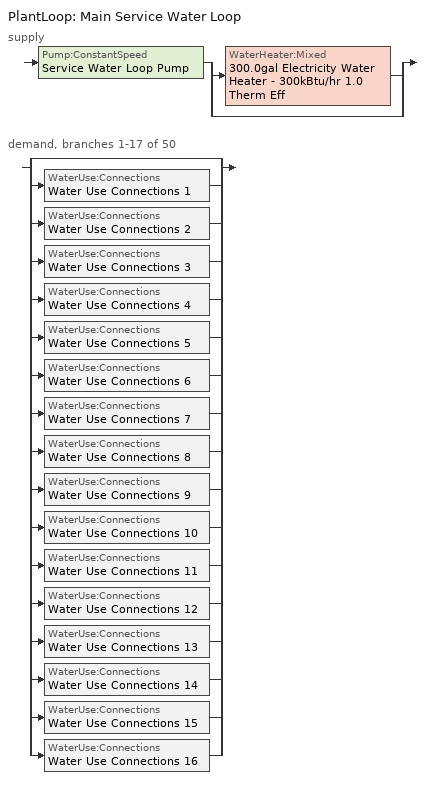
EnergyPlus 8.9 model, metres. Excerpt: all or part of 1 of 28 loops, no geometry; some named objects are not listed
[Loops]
PlantLoop 'Main Service Water Loop'
 supply: Pump:ConstantSpeed 'Service Water Loop Pump' > split
  | WaterHeater:Mixed '300.0gal Electricity Water Heater - 300kBtu/hr 1.0 Therm Eff'
  | bypass
 demand, branches 1-17 of 50: split
  | bypass
  | WaterUse:Connections 'Water Use Connections 1'
  | WaterUse:Connections 'Water Use Connections 2'
  | WaterUse:Connections 'Water Use Connections 3'
  | WaterUse:Connections 'Water Use Connections 4'
  | WaterUse:Connections 'Water Use Connections 5'
  | WaterUse:Connections 'Water Use Connections 6'
  | WaterUse:Connections 'Water Use Connections 7'
  | WaterUse:Connections 'Water Use Connections 8'
  | WaterUse:Connections 'Water Use Connections 9'
  | WaterUse:Connections 'Water Use Connections 10'
  | WaterUse:Connections 'Water Use Connections 11'
  | WaterUse:Connections 'Water Use Connections 12'
  | WaterUse:Connections 'Water Use Connections 13'
  | WaterUse:Connections 'Water Use Connections 14'
  | WaterUse:Connections 'Water Use Connections 15'
  | WaterUse:Connections 'Water Use Connections 16'
[Sizing:Plant]
Main Service Water Loop: Loop Type=Heating; Design Loop Exit Temperature {C}=60; Loop Design Temperature Difference {deltaC}=5; Sizing Option=NonCoincident; Zone Timesteps in Averaging Window=1; Coincident Sizing Factor Mode=None
[Pump:ConstantSpeed]
Service Water Loop Pump: Design Flow Rate {m3/s}=Autosize; Design Pump Head {Pa}=29891; Design Power Consumption {W}=Autosize; Motor Efficiency=0.7; Fraction of Motor Inefficiencies to Fluid Stream=0; Pump Control Type=Intermittent; Design Power Sizing Method=PowerPerFlowPerPressure; Design Electric Power per Unit Flow Rate {W/(m3/s)}=348701.1; Design Shaft Power per Unit Flow Rate per Unit Head {W/((m3/s)-Pa)}=1.28205
[WaterHeater:Mixed]
300.0gal Electricity Water Heater - 300kBtu/hr 1.0 Therm Eff: Tank Volume {m3}=1.13562; Setpoint Temperature Schedule=Service Water Loop Temp - 140F; Deadband Temperature Difference {deltaC}=2; Maximum Temperature Limit {C}=82.2222; Heater Control Type=Cycle; Heater Maximum Capacity {W}=87921.3; Heater Ignition Minimum Flow Rate {m3/s}=0; Heater Ignition Delay {s}=0; Heater Fuel Type=Electricity; Heater Thermal Efficiency=1; Off Cycle Parasitic Fuel Consumption Rate {W}=19.9992; Off Cycle Parasitic Fuel Type=Electricity; Off Cycle Parasitic Heat Fraction to Tank=0.8; On Cycle Parasitic Fuel Consumption Rate {W}=19.9992; On Cycle Parasitic Fuel Type=Electricity; On Cycle Parasitic Heat Fraction to Tank=0; Ambient Temperature Indicator=Schedule; Ambient Temperature Schedule=Water Heater Ambient Temp Schedule - 70F; Off Cycle Loss Coefficient to Ambient Temperature {W/K}=4.71925; Off Cycle Loss Fraction to Zone=1; On Cycle Loss Coefficient to Ambient Temperature {W/K}=4.71925; On Cycle Loss Fraction to Zone=1; Use Side Effectiveness=1; Source Side Effectiveness=1; Use Side Design Flow Rate {m3/s}=Autosize; Source Side Design Flow Rate {m3/s}=Autosize; Indirect Water Heating Recovery Time {hr}=1.5; Source Side Flow Control Mode=IndirectHeatPrimarySetpoint
[PlantLoop]
Main Service Water Loop: Fluid Type=Water; Plant Equipment Operation Scheme=Main Service Water Loop Operation Schemes; Maximum Loop Temperature {C}=60; Minimum Loop Temperature {C}=10; Maximum Loop Flow Rate {m3/s}=Autosize; Minimum Loop Flow Rate {m3/s}=0; Plant Loop Volume {m3}=Autocalculate; Load Distribution Scheme=Optimal; Plant Loop Demand Calculation Scheme=SingleSetpoint
[PlantEquipmentList]
Main Service Water Loop Heating Equipment List: 300.0gal Electricity Water Heater - 300kBtu/hr 1.0 Therm Eff
[PlantEquipmentOperation:HeatingLoad]
Main Service Water Loop Heating Operation Scheme: Load Range 1 Lower Limit {W}=0; Load Range 1 Upper Limit {W}=1000000000; Range 1 Equipment List=Main Service Water Loop Heating Equipment List
[PlantEquipmentOperationSchemes]
Main Service Water Loop Operation Schemes: Control Scheme 1=Main Service Water Loop Heating Operation Scheme; Control Scheme 1 Schedule=Always On Discrete
[SetpointManager:Scheduled]
Service hot water setpoint manager: Control Variable=Temperature; Schedule=Service Water Loop Temp - 140F
[WaterUse:Equipment]
Name | Peak Flow Rate {m3/s} | Flow Rate Fraction Schedule | Target Temperature Schedule | Zone | Sensible Fraction Schedule | Latent Fraction Schedule
Employeeloungeflr1 Service Water Use 0.02gal/min | 1.05306e-06 | NECB-B-Service Water Heating | Schedule Ruleset 5 | Sp-EmployeeLoungeFlr1 Sys-3 Flr-2 Sch-B HPlcmt-south ZN | Schedule Ruleset 3 | Schedule Ruleset 4
Exercisecenterflr1 Service Water Use 0.05gal/min | 3.15404e-06 | NECB-B-Service Water Heating | Schedule Ruleset 8 | Sp-ExerciseCenterFlr1 Sys-6 Flr-2 Sch-B HPlcmt-south ZN | Schedule Ruleset 6 | Schedule Ruleset 7
Frontloungeflr1 Service Water Use 0.04gal/min | 2.61999e-06 | NECB-H-Service Water Heating | Schedule Ruleset 11 | Sp-FrontLoungeFlr1 Sys-3 Flr-2 Sch-H HPlcmt-north ZN | Schedule Ruleset 9 | Schedule Ruleset 10
Frontofficeflr1 Service Water Use 0.05gal/min | 3.15743e-06 | NECB-A-Service Water Heating | Schedule Ruleset 14 | Sp-FrontOfficeFlr1 Sys-6 Flr-2 Sch-A HPlcmt-south ZN | Schedule Ruleset 12 | Schedule Ruleset 13
Frontstorageflr1 Service Water Use 0.0gal/min | 2.02531e-07 | NECB-E-Service Water Heating | Schedule Ruleset 17 | Sp-FrontStorageFlr1 Sys-4 Flr-2 Sch-E HPlcmt-south ZN | Schedule Ruleset 15 | Schedule Ruleset 16
Frontstorageflr2 Service Water Use 0.0gal/min | 2.02531e-07 | NECB-E-Service Water Heating | Schedule Ruleset 20 | Sp-FrontStorageFlr2 Sys-4 Flr-1 Sch-E HPlcmt-south ZN | Schedule Ruleset 18 | Schedule Ruleset 19
Frontstorageflr3 Service Water Use 0.0gal/min | 2.02531e-07 | NECB-E-Service Water Heating | Schedule Ruleset 23 | Sp-FrontStorageFlr3 Sys-4 Flr-4 Sch-E HPlcmt-south ZN | Schedule Ruleset 21 | Schedule Ruleset 22
Frontstorageflr4 Service Water Use 0.0gal/min | 2.02531e-07 | NECB-E-Service Water Heating | Schedule Ruleset 26 | Sp-FrontStorageFlr4 Sys-4 Flr-3 Sch-E HPlcmt-south ZN | Schedule Ruleset 24 | Schedule Ruleset 25
Laundryroomflr1 Service Water Use 0.03gal/min | 1.57974e-06 | NECB-E-Service Water Heating | Schedule Ruleset 29 | Sp-LaundryRoomFlr1 Sys-4 Flr-2 Sch-E HPlcmt-south ZN | Schedule Ruleset 27 | Schedule Ruleset 28
Rearstorageflr1 Service Water Use 0.01gal/min | 3.24151e-07 | NECB-E-Service Water Heating | Schedule Ruleset 32 | Sp-RearStorageFlr1 Sys-4 Flr-2 Sch-E HPlcmt-west ZN | Schedule Ruleset 30 | Schedule Ruleset 31
Rearstorageflr2 Service Water Use 0.01gal/min | 3.24151e-07 | NECB-E-Service Water Heating | Schedule Ruleset 35 | Sp-RearStorageFlr2 Sys-4 Flr-1 Sch-E HPlcmt-west ZN | Schedule Ruleset 33 | Schedule Ruleset 34
Rearstorageflr3 Service Water Use 0.01gal/min | 3.24151e-07 | NECB-E-Service Water Heating | Schedule Ruleset 38 | Sp-RearStorageFlr3 Sys-4 Flr-4 Sch-E HPlcmt-west ZN | Schedule Ruleset 36 | Schedule Ruleset 37
Rearstorageflr4 Service Water Use 0.01gal/min | 3.24151e-07 | NECB-E-Service Water Heating | Schedule Ruleset 41 | Sp-RearStorageFlr4 Sys-4 Flr-3 Sch-E HPlcmt-west ZN | Schedule Ruleset 39 | Schedule Ruleset 40
Guestroom101 Service Water Use 0.07gal/min | 4.2109e-06 | NECB-F-Service Water Heating | Schedule Ruleset 44 | Sp-GuestRoom101 Sys-1 Flr-2 Sch-F HPlcmt-north ZN | Schedule Ruleset 42 | Schedule Ruleset 43
Guestroom102 Service Water Use 0.07gal/min | 4.2109e-06 | NECB-F-Service Water Heating | Schedule Ruleset 47 | Sp-GuestRoom102 Sys-1 Flr-2 Sch-F HPlcmt-north ZN | Schedule Ruleset 45 | Schedule Ruleset 46
Guestroom103 Service Water Use 0.07gal/min | 4.2109e-06 | NECB-F-Service Water Heating | Schedule Ruleset 50 | Sp-GuestRoom103 Sys-1 Flr-2 Sch-F HPlcmt-north ZN | Schedule Ruleset 48 | Schedule Ruleset 49
[WaterUse:Connections]
Name | Water Use Equipment 1
Water Use Connections 1 | Employeeloungeflr1 Service Water Use 0.02gal/min
Water Use Connections 2 | Exercisecenterflr1 Service Water Use 0.05gal/min
Water Use Connections 3 | Frontloungeflr1 Service Water Use 0.04gal/min
Water Use Connections 4 | Frontofficeflr1 Service Water Use 0.05gal/min
Water Use Connections 5 | Frontstorageflr1 Service Water Use 0.0gal/min
Water Use Connections 6 | Frontstorageflr2 Service Water Use 0.0gal/min
Water Use Connections 7 | Frontstorageflr3 Service Water Use 0.0gal/min
Water Use Connections 8 | Frontstorageflr4 Service Water Use 0.0gal/min
Water Use Connections 9 | Laundryroomflr1 Service Water Use 0.03gal/min
Water Use Connections 10 | Rearstorageflr1 Service Water Use 0.01gal/min
Water Use Connections 11 | Rearstorageflr2 Service Water Use 0.01gal/min
Water Use Connections 12 | Rearstorageflr3 Service Water Use 0.01gal/min
Water Use Connections 13 | Rearstorageflr4 Service Water Use 0.01gal/min
Water Use Connections 14 | Guestroom101 Service Water Use 0.07gal/min
Water Use Connections 15 | Guestroom102 Service Water Use 0.07gal/min
Water Use Connections 16 | Guestroom103 Service Water Use 0.07gal/min
[Schedule:Day:Interval]
NECB-A-Service Water Heating Default; NECB-A-Service Water Heating Default|Wkdy Day: No, 07:00, 0.05, 08:00, 0.1, 10:00, 0.5, 16:00, 0.9, 17:00, 0.7, 18:00, 0.5, 19:00, 0.3, 22:00, 0.2, 24:00, 0.05
NECB-A-Service Water Heating Sat Day; NECB-A-Service Water Heating Sun|Hol Day; NECB-E-Service Water Heating Sun|Hol Day; Schedule Day 12; Schedule Day 15; Schedule Day 18; Schedule Day 21; Schedule Day 24; Schedule Day 27; Schedule Day 30; Schedule Day 33; Schedule Day 36; Schedule Day 39; Schedule Day 42; Schedule Day 45; Schedule Day 48; Schedule Day 51; Schedule Day 54; Schedule Day 9: No, 24:00, 0.05
NECB-B-Service Water Heating Default; NECB-B-Service Water Heating Default|Wkdy Day: No, 01:00, 0.6, 02:00, 0.5, 09:00, 0.05, 11:00, 0.7, 12:00, 0.4, 13:00, 0.5, 15:00, 0.6, 16:00, 0.4, 18:00, 0.3, 19:00, 0.4, 20:00, 0.5, 22:00, 0.8, 24:00, 0.9
NECB-B-Service Water Heating Sat Day: No, 01:00, 0.7, 02:00, 0.6, 09:00, 0.05, 11:00, 0.7, 12:00, 0.4, 13:00, 0.5, 15:00, 0.6, 16:00, 0.4, 18:00, 0.3, 19:00, 0.4, 20:00, 0.5, 22:00, 0.8, 24:00, 0.9
NECB-B-Service Water Heating Sun|Hol Day: No, 01:00, 0.5, 02:00, 0.6, 09:00, 0.05, 11:00, 0.7, 12:00, 0.4, 13:00, 0.5, 15:00, 0.6, 16:00, 0.4, 18:00, 0.3, 19:00, 0.4, 20:00, 0.5, 22:00, 0.8, 24:00, 0.5
NECB-E-Service Water Heating Default; NECB-E-Service Water Heating Default|Wkdy Day: No, 08:00, 0.05, 09:00, 0.1, 10:00, 0.4, 12:00, 0.5, 13:00, 0.7, 14:00, 0.9, 15:00, 0.8, 16:00, 0.7, 17:00, 0.8, 18:00, 0.3, 24:00, 0.05
NECB-E-Service Water Heating Sat Day: No, 10:00, 0.05, 12:00, 0.2, 13:00, 0.4, 16:00, 0.2, 24:00, 0.05
NECB-F-Service Water Heating Default; NECB-F-Service Water Heating Default|Wkdy Day: No, 01:00, 0.5, 02:00, 0.3, 03:00, 0.2, 05:00, 0.1, 06:00, 0.2, 07:00, 0.4, 08:00, 0.6, 09:00, 0.9, 10:00, 0.7, 12:00, 0.5, 13:00, 0.4, 14:00, 0.5, 15:00, 0.4, 19:00, 0.3, 20:00, 0.5, 24:00, 0.7
NECB-F-Service Water Heating Sat Day: No, 01:00, 0.5, 02:00, 0.3, 03:00, 0.2, 05:00, 0.1, 06:00, 0.2, 07:00, 0.4, 08:00, 0.5, 09:00, 0.8, 10:00, 0.6, 15:00, 0.5, 16:00, 0.4, 19:00, 0.3, 20:00, 0.5, 24:00, 0.7
NECB-F-Service Water Heating Sun|Hol Day: No, 01:00, 0.5, 02:00, 0.3, 03:00, 0.2, 05:00, 0.1, 06:00, 0.2, 08:00, 0.4, 09:00, 0.6, 10:00, 0.9, 11:00, 0.7, 14:00, 0.5, 15:00, 0.4, 19:00, 0.3, 20:00, 0.4, 24:00, 0.6
NECB-H-Service Water Heating Default; NECB-H-Service Water Heating Default|Wkdy Day; NECB-H-Service Water Heating Sat Day; NECB-H-Service Water Heating Sun|Hol Day: No, 24:00, 0.9
Schedule Day 10; Schedule Day 13; Schedule Day 16; Schedule Day 19; Schedule Day 22; Schedule Day 25; Schedule Day 28; Schedule Day 31; Schedule Day 34; Schedule Day 37; Schedule Day 40; Schedule Day 43; Schedule Day 46; Schedule Day 49; Schedule Day 52; Schedule Day 55; Service Water Loop Temp - 140F Default: No, 24:00, 60
Schedule Day 11; Schedule Day 14; Schedule Day 17; Schedule Day 20; Schedule Day 23; Schedule Day 26; Schedule Day 29; Schedule Day 32; Schedule Day 35; Schedule Day 38; Schedule Day 41; Schedule Day 44; Schedule Day 47; Schedule Day 50; Schedule Day 53; Schedule Day 8: No, 24:00, 0.2
Water Heater Ambient Temp Schedule - 70F Default: No, 24:00, 21.1111
[Schedule:Week:Daily]
Schedule:Week:Daily {b93c610d-d0b0-48bb-9180-15ea0cd31c53}: NECB-A-Service Water Heating Sun|Hol Day, NECB-A-Service Water Heating Default|Wkdy Day, NECB-A-Service Water Heating Default|Wkdy Day, NECB-A-Service Water Heating Default|Wkdy Day, NECB-A-Service Water Heating Default|Wkdy Day, NECB-A-Service Water Heating Default|Wkdy Day, NECB-A-Service Water Heating Sat Day, NECB-A-Service Water Heating Default, NECB-A-Service Water Heating Default, NECB-A-Service Water Heating Default, NECB-A-Service Water Heating Default, NECB-A-Service Water Heating Default
Schedule:Week:Daily {676e7843-9877-4ff8-ba1b-ec6fca10facb}: NECB-B-Service Water Heating Sun|Hol Day, NECB-B-Service Water Heating Default|Wkdy Day, NECB-B-Service Water Heating Default|Wkdy Day, NECB-B-Service Water Heating Default|Wkdy Day, NECB-B-Service Water Heating Default|Wkdy Day, NECB-B-Service Water Heating Default|Wkdy Day, NECB-B-Service Water Heating Sat Day, NECB-B-Service Water Heating Default, NECB-B-Service Water Heating Default, NECB-B-Service Water Heating Default, NECB-B-Service Water Heating Default, NECB-B-Service Water Heating Default
Schedule:Week:Daily {00a3e0e3-cb4e-4cfd-adbe-8354eec95065}: NECB-E-Service Water Heating Sun|Hol Day, NECB-E-Service Water Heating Default|Wkdy Day, NECB-E-Service Water Heating Default|Wkdy Day, NECB-E-Service Water Heating Default|Wkdy Day, NECB-E-Service Water Heating Default|Wkdy Day, NECB-E-Service Water Heating Default|Wkdy Day, NECB-E-Service Water Heating Sat Day, NECB-E-Service Water Heating Default, NECB-E-Service Water Heating Default, NECB-E-Service Water Heating Default, NECB-E-Service Water Heating Default, NECB-E-Service Water Heating Default
Schedule:Week:Daily {8cadc050-3933-4062-9122-f99ff0c64841}: NECB-F-Service Water Heating Sun|Hol Day, NECB-F-Service Water Heating Default|Wkdy Day, NECB-F-Service Water Heating Default|Wkdy Day, NECB-F-Service Water Heating Default|Wkdy Day, NECB-F-Service Water Heating Default|Wkdy Day, NECB-F-Service Water Heating Default|Wkdy Day, NECB-F-Service Water Heating Sat Day, NECB-F-Service Water Heating Default, NECB-F-Service Water Heating Default, NECB-F-Service Water Heating Default, NECB-F-Service Water Heating Default, NECB-F-Service Water Heating Default
Schedule:Week:Daily {7f78ffc7-6c68-4327-b200-d899f461a94a}: NECB-H-Service Water Heating Sun|Hol Day, NECB-H-Service Water Heating Default|Wkdy Day, NECB-H-Service Water Heating Default|Wkdy Day, NECB-H-Service Water Heating Default|Wkdy Day, NECB-H-Service Water Heating Default|Wkdy Day, NECB-H-Service Water Heating Default|Wkdy Day, NECB-H-Service Water Heating Sat Day, NECB-H-Service Water Heating Default, NECB-H-Service Water Heating Default, NECB-H-Service Water Heating Default, NECB-H-Service Water Heating Default, NECB-H-Service Water Heating Default
Schedule:Week:Daily {224b8555-fa90-40ef-9027-da1bbdda1327}: Schedule Day 15, Schedule Day 15, Schedule Day 15, Schedule Day 15, Schedule Day 15, Schedule Day 15, Schedule Day 15, Schedule Day 15, Schedule Day 15, Schedule Day 15, Schedule Day 15, Schedule Day 15
Schedule:Week:Daily {a3bcd4f5-80f3-4cff-97ce-4b895213584f}: Schedule Day 16, Schedule Day 16, Schedule Day 16, Schedule Day 16, Schedule Day 16, Schedule Day 16, Schedule Day 16, Schedule Day 16, Schedule Day 16, Schedule Day 16, Schedule Day 16, Schedule Day 16
Schedule:Week:Daily {2aa6a770-4c0e-4f6c-952a-82aa0610e5e1}: Schedule Day 17, Schedule Day 17, Schedule Day 17, Schedule Day 17, Schedule Day 17, Schedule Day 17, Schedule Day 17, Schedule Day 17, Schedule Day 17, Schedule Day 17, Schedule Day 17, Schedule Day 17
Schedule:Week:Daily {ce1e3380-59c2-4d90-aea3-5eea29b7e54e}: Schedule Day 18, Schedule Day 18, Schedule Day 18, Schedule Day 18, Schedule Day 18, Schedule Day 18, Schedule Day 18, Schedule Day 18, Schedule Day 18, Schedule Day 18, Schedule Day 18, Schedule Day 18
Schedule:Week:Daily {c50da095-cbc1-44c5-a413-caeb75d406ae}: Schedule Day 19, Schedule Day 19, Schedule Day 19, Schedule Day 19, Schedule Day 19, Schedule Day 19, Schedule Day 19, Schedule Day 19, Schedule Day 19, Schedule Day 19, Schedule Day 19, Schedule Day 19
Schedule:Week:Daily {912ec536-faf3-424f-b0c2-5798ff5cb315}: Schedule Day 20, Schedule Day 20, Schedule Day 20, Schedule Day 20, Schedule Day 20, Schedule Day 20, Schedule Day 20, Schedule Day 20, Schedule Day 20, Schedule Day 20, Schedule Day 20, Schedule Day 20
Schedule:Week:Daily {1c361fdc-bd66-46dc-8d06-c8788784da18}: Schedule Day 21, Schedule Day 21, Schedule Day 21, Schedule Day 21, Schedule Day 21, Schedule Day 21, Schedule Day 21, Schedule Day 21, Schedule Day 21, Schedule Day 21, Schedule Day 21, Schedule Day 21
Schedule:Week:Daily {a7225f22-ef60-4a8e-b626-d29931610245}: Schedule Day 22, Schedule Day 22, Schedule Day 22, Schedule Day 22, Schedule Day 22, Schedule Day 22, Schedule Day 22, Schedule Day 22, Schedule Day 22, Schedule Day 22, Schedule Day 22, Schedule Day 22
Schedule:Week:Daily {6c63d300-4ca8-46b8-b07a-e4c1c1e17c32}: Schedule Day 23, Schedule Day 23, Schedule Day 23, Schedule Day 23, Schedule Day 23, Schedule Day 23, Schedule Day 23, Schedule Day 23, Schedule Day 23, Schedule Day 23, Schedule Day 23, Schedule Day 23
Schedule:Week:Daily {feb7d5c3-5591-4062-bc73-6e224a80aea4}: Schedule Day 24, Schedule Day 24, Schedule Day 24, Schedule Day 24, Schedule Day 24, Schedule Day 24, Schedule Day 24, Schedule Day 24, Schedule Day 24, Schedule Day 24, Schedule Day 24, Schedule Day 24
Schedule:Week:Daily {34654eba-04a9-421c-9419-df5739176118}: Schedule Day 25, Schedule Day 25, Schedule Day 25, Schedule Day 25, Schedule Day 25, Schedule Day 25, Schedule Day 25, Schedule Day 25, Schedule Day 25, Schedule Day 25, Schedule Day 25, Schedule Day 25
Schedule:Week:Daily {e6c400cd-e01b-4f66-9317-4f1dcca6ee4d}: Schedule Day 26, Schedule Day 26, Schedule Day 26, Schedule Day 26, Schedule Day 26, Schedule Day 26, Schedule Day 26, Schedule Day 26, Schedule Day 26, Schedule Day 26, Schedule Day 26, Schedule Day 26
Schedule:Week:Daily {34e01966-2f24-4417-ab02-eeceedf15656}: Schedule Day 27, Schedule Day 27, Schedule Day 27, Schedule Day 27, Schedule Day 27, Schedule Day 27, Schedule Day 27, Schedule Day 27, Schedule Day 27, Schedule Day 27, Schedule Day 27, Schedule Day 27
Schedule:Week:Daily {7ed527e3-cde7-43f8-9118-c1a336784406}: Schedule Day 28, Schedule Day 28, Schedule Day 28, Schedule Day 28, Schedule Day 28, Schedule Day 28, Schedule Day 28, Schedule Day 28, Schedule Day 28, Schedule Day 28, Schedule Day 28, Schedule Day 28
Schedule:Week:Daily {1cb274c3-05b1-40e8-ad75-c7ab7f602c78}: Schedule Day 29, Schedule Day 29, Schedule Day 29, Schedule Day 29, Schedule Day 29, Schedule Day 29, Schedule Day 29, Schedule Day 29, Schedule Day 29, Schedule Day 29, Schedule Day 29, Schedule Day 29
Schedule:Week:Daily {918688a3-abd2-4c30-92ed-93cf54879a3f}: Schedule Day 30, Schedule Day 30, Schedule Day 30, Schedule Day 30, Schedule Day 30, Schedule Day 30, Schedule Day 30, Schedule Day 30, Schedule Day 30, Schedule Day 30, Schedule Day 30, Schedule Day 30
Schedule:Week:Daily {cec77ef0-109f-452a-8fff-e9bff0cfc593}: Schedule Day 31, Schedule Day 31, Schedule Day 31, Schedule Day 31, Schedule Day 31, Schedule Day 31, Schedule Day 31, Schedule Day 31, Schedule Day 31, Schedule Day 31, Schedule Day 31, Schedule Day 31
Schedule:Week:Daily {520eda29-3c8f-4b58-8628-8f91fcd2ed54}: Schedule Day 32, Schedule Day 32, Schedule Day 32, Schedule Day 32, Schedule Day 32, Schedule Day 32, Schedule Day 32, Schedule Day 32, Schedule Day 32, Schedule Day 32, Schedule Day 32, Schedule Day 32
Schedule:Week:Daily {6db548ed-2f0a-4091-b795-a1cde1f7bd27}: Schedule Day 33, Schedule Day 33, Schedule Day 33, Schedule Day 33, Schedule Day 33, Schedule Day 33, Schedule Day 33, Schedule Day 33, Schedule Day 33, Schedule Day 33, Schedule Day 33, Schedule Day 33
Schedule:Week:Daily {3c95febf-9461-4d54-a7ef-491b0908a72c}: Schedule Day 34, Schedule Day 34, Schedule Day 34, Schedule Day 34, Schedule Day 34, Schedule Day 34, Schedule Day 34, Schedule Day 34, Schedule Day 34, Schedule Day 34, Schedule Day 34, Schedule Day 34
Schedule:Week:Daily {b67fb210-8248-42d1-9875-b3747b356cb5}: Schedule Day 8, Schedule Day 8, Schedule Day 8, Schedule Day 8, Schedule Day 8, Schedule Day 8, Schedule Day 8, Schedule Day 8, Schedule Day 8, Schedule Day 8, Schedule Day 8, Schedule Day 8
Schedule:Week:Daily {49dd13ba-2cb4-454d-819f-86e99890dfd5}: Schedule Day 35, Schedule Day 35, Schedule Day 35, Schedule Day 35, Schedule Day 35, Schedule Day 35, Schedule Day 35, Schedule Day 35, Schedule Day 35, Schedule Day 35, Schedule Day 35, Schedule Day 35
Schedule:Week:Daily {cffb7e7b-81a6-4199-b5f0-c61dde8ad2ea}: Schedule Day 36, Schedule Day 36, Schedule Day 36, Schedule Day 36, Schedule Day 36, Schedule Day 36, Schedule Day 36, Schedule Day 36, Schedule Day 36, Schedule Day 36, Schedule Day 36, Schedule Day 36
Schedule:Week:Daily {ba07fe49-e459-401c-b189-e4a988b64f2f}: Schedule Day 37, Schedule Day 37, Schedule Day 37, Schedule Day 37, Schedule Day 37, Schedule Day 37, Schedule Day 37, Schedule Day 37, Schedule Day 37, Schedule Day 37, Schedule Day 37, Schedule Day 37
Schedule:Week:Daily {18453333-cabf-4fb2-a443-6dcf729ba950}: Schedule Day 38, Schedule Day 38, Schedule Day 38, Schedule Day 38, Schedule Day 38, Schedule Day 38, Schedule Day 38, Schedule Day 38, Schedule Day 38, Schedule Day 38, Schedule Day 38, Schedule Day 38
Schedule:Week:Daily {04b1e881-6761-4efd-b4ca-fa5509907ba0}: Schedule Day 39, Schedule Day 39, Schedule Day 39, Schedule Day 39, Schedule Day 39, Schedule Day 39, Schedule Day 39, Schedule Day 39, Schedule Day 39, Schedule Day 39, Schedule Day 39, Schedule Day 39
Schedule:Week:Daily {df7d2433-d347-4000-bb8a-4e6db70a82f0}: Schedule Day 40, Schedule Day 40, Schedule Day 40, Schedule Day 40, Schedule Day 40, Schedule Day 40, Schedule Day 40, Schedule Day 40, Schedule Day 40, Schedule Day 40, Schedule Day 40, Schedule Day 40
Schedule:Week:Daily {dab8d709-939d-4350-b0bd-7fa517232ed9}: Schedule Day 41, Schedule Day 41, Schedule Day 41, Schedule Day 41, Schedule Day 41, Schedule Day 41, Schedule Day 41, Schedule Day 41, Schedule Day 41, Schedule Day 41, Schedule Day 41, Schedule Day 41
Schedule:Week:Daily {05bf90cd-2c1d-4ad3-a078-7c894d063dd1}: Schedule Day 42, Schedule Day 42, Schedule Day 42, Schedule Day 42, Schedule Day 42, Schedule Day 42, Schedule Day 42, Schedule Day 42, Schedule Day 42, Schedule Day 42, Schedule Day 42, Schedule Day 42
Schedule:Week:Daily {6c5dc6bf-00e8-46ec-819b-c6993d839157}: Schedule Day 43, Schedule Day 43, Schedule Day 43, Schedule Day 43, Schedule Day 43, Schedule Day 43, Schedule Day 43, Schedule Day 43, Schedule Day 43, Schedule Day 43, Schedule Day 43, Schedule Day 43
Schedule:Week:Daily {9c7cbc91-fdd0-45d1-bb1f-ff5ef72a6574}: Schedule Day 44, Schedule Day 44, Schedule Day 44, Schedule Day 44, Schedule Day 44, Schedule Day 44, Schedule Day 44, Schedule Day 44, Schedule Day 44, Schedule Day 44, Schedule Day 44, Schedule Day 44
Schedule:Week:Daily {b8a57624-0cb7-4440-bc11-9bffdcff829c}: Schedule Day 9, Schedule Day 9, Schedule Day 9, Schedule Day 9, Schedule Day 9, Schedule Day 9, Schedule Day 9, Schedule Day 9, Schedule Day 9, Schedule Day 9, Schedule Day 9, Schedule Day 9
Schedule:Week:Daily {f1c4d4d3-6fe2-4b95-b5d8-823f37e5081b}: Schedule Day 45, Schedule Day 45, Schedule Day 45, Schedule Day 45, Schedule Day 45, Schedule Day 45, Schedule Day 45, Schedule Day 45, Schedule Day 45, Schedule Day 45, Schedule Day 45, Schedule Day 45
Schedule:Week:Daily {5e7915df-9a53-4d08-9a11-1a42805d1117}: Schedule Day 46, Schedule Day 46, Schedule Day 46, Schedule Day 46, Schedule Day 46, Schedule Day 46, Schedule Day 46, Schedule Day 46, Schedule Day 46, Schedule Day 46, Schedule Day 46, Schedule Day 46
Schedule:Week:Daily {075fc103-389a-4854-a56a-9676c7ff0937}: Schedule Day 47, Schedule Day 47, Schedule Day 47, Schedule Day 47, Schedule Day 47, Schedule Day 47, Schedule Day 47, Schedule Day 47, Schedule Day 47, Schedule Day 47, Schedule Day 47, Schedule Day 47
Schedule:Week:Daily {c19ec982-2b3e-477e-8cec-fc3029f6b476}: Schedule Day 48, Schedule Day 48, Schedule Day 48, Schedule Day 48, Schedule Day 48, Schedule Day 48, Schedule Day 48, Schedule Day 48, Schedule Day 48, Schedule Day 48, Schedule Day 48, Schedule Day 48
Schedule:Week:Daily {698b4a25-8bdd-4d21-9735-ac3b2898a110}: Schedule Day 49, Schedule Day 49, Schedule Day 49, Schedule Day 49, Schedule Day 49, Schedule Day 49, Schedule Day 49, Schedule Day 49, Schedule Day 49, Schedule Day 49, Schedule Day 49, Schedule Day 49
Schedule:Week:Daily {3339f1a6-035c-477f-b01b-db4f5caeafa0}: Schedule Day 50, Schedule Day 50, Schedule Day 50, Schedule Day 50, Schedule Day 50, Schedule Day 50, Schedule Day 50, Schedule Day 50, Schedule Day 50, Schedule Day 50, Schedule Day 50, Schedule Day 50
Schedule:Week:Daily {fc3a421e-28dc-4ce0-82ce-20c1ffa7ff40}: Schedule Day 51, Schedule Day 51, Schedule Day 51, Schedule Day 51, Schedule Day 51, Schedule Day 51, Schedule Day 51, Schedule Day 51, Schedule Day 51, Schedule Day 51, Schedule Day 51, Schedule Day 51
Schedule:Week:Daily {466f6d95-0297-4b1c-81f2-3328fc1f3557}: Schedule Day 52, Schedule Day 52, Schedule Day 52, Schedule Day 52, Schedule Day 52, Schedule Day 52, Schedule Day 52, Schedule Day 52, Schedule Day 52, Schedule Day 52, Schedule Day 52, Schedule Day 52
Schedule:Week:Daily {aebd0021-06fa-4c77-b820-866775d9185c}: Schedule Day 53, Schedule Day 53, Schedule Day 53, Schedule Day 53, Schedule Day 53, Schedule Day 53, Schedule Day 53, Schedule Day 53, Schedule Day 53, Schedule Day 53, Schedule Day 53, Schedule Day 53
Schedule:Week:Daily {b4a42adc-4bc5-4c49-9213-eefe3964ccd0}: Schedule Day 54, Schedule Day 54, Schedule Day 54, Schedule Day 54, Schedule Day 54, Schedule Day 54, Schedule Day 54, Schedule Day 54, Schedule Day 54, Schedule Day 54, Schedule Day 54, Schedule Day 54
Schedule:Week:Daily {cf5abb01-f7be-40ce-94f4-3b250084de88}: Schedule Day 10, Schedule Day 10, Schedule Day 10, Schedule Day 10, Schedule Day 10, Schedule Day 10, Schedule Day 10, Schedule Day 10, Schedule Day 10, Schedule Day 10, Schedule Day 10, Schedule Day 10
Schedule:Week:Daily {00c164f0-0b05-4236-ba3b-8dd04388f38c}: Schedule Day 55, Schedule Day 55, Schedule Day 55, Schedule Day 55, Schedule Day 55, Schedule Day 55, Schedule Day 55, Schedule Day 55, Schedule Day 55, Schedule Day 55, Schedule Day 55, Schedule Day 55
Schedule:Week:Daily {50238e55-155c-413a-a7b3-cec8a3cd90a7}: Schedule Day 11, Schedule Day 11, Schedule Day 11, Schedule Day 11, Schedule Day 11, Schedule Day 11, Schedule Day 11, Schedule Day 11, Schedule Day 11, Schedule Day 11, Schedule Day 11, Schedule Day 11
Schedule:Week:Daily {b0fdd0ca-7482-42ef-bd18-ed3f36bbfec9}: Schedule Day 12, Schedule Day 12, Schedule Day 12, Schedule Day 12, Schedule Day 12, Schedule Day 12, Schedule Day 12, Schedule Day 12, Schedule Day 12, Schedule Day 12, Schedule Day 12, Schedule Day 12
Schedule:Week:Daily {faf762ca-acba-4d81-95f5-ce08f889774a}: Schedule Day 13, Schedule Day 13, Schedule Day 13, Schedule Day 13, Schedule Day 13, Schedule Day 13, Schedule Day 13, Schedule Day 13, Schedule Day 13, Schedule Day 13, Schedule Day 13, Schedule Day 13
Schedule:Week:Daily {b85e4c19-deb4-401b-b4ef-0d8149211c63}: Schedule Day 14, Schedule Day 14, Schedule Day 14, Schedule Day 14, Schedule Day 14, Schedule Day 14, Schedule Day 14, Schedule Day 14, Schedule Day 14, Schedule Day 14, Schedule Day 14, Schedule Day 14
Schedule:Week:Daily {9dd10fd6-beb9-4e7e-a571-501f8d35f255}: Service Water Loop Temp - 140F Default, Service Water Loop Temp - 140F Default, Service Water Loop Temp - 140F Default, Service Water Loop Temp - 140F Default, Service Water Loop Temp - 140F Default, Service Water Loop Temp - 140F Default, Service Water Loop Temp - 140F Default, Service Water Loop Temp - 140F Default, Service Water Loop Temp - 140F Default, Service Water Loop Temp - 140F Default, Service Water Loop Temp - 140F Default, Service Water Loop Temp - 140F Default
Schedule:Week:Daily {2dbf27a6-2916-41af-bc10-413e98b66e82}: Water Heater Ambient Temp Schedule - 70F Default, Water Heater Ambient Temp Schedule - 70F Default, Water Heater Ambient Temp Schedule - 70F Default, Water Heater Ambient Temp Schedule - 70F Default, Water Heater Ambient Temp Schedule - 70F Default, Water Heater Ambient Temp Schedule - 70F Default, Water Heater Ambient Temp Schedule - 70F Default, Water Heater Ambient Temp Schedule - 70F Default, Water Heater Ambient Temp Schedule - 70F Default, Water Heater Ambient Temp Schedule - 70F Default, Water Heater Ambient Temp Schedule - 70F Default, Water Heater Ambient Temp Schedule - 70F Default
[Schedule:Year]
NECB-A-Service Water Heating: Schedule:Week:Daily {b93c610d-d0b0-48bb-9180-15ea0cd31c53}, 1, 1, 12, 31
NECB-B-Service Water Heating: Schedule:Week:Daily {676e7843-9877-4ff8-ba1b-ec6fca10facb}, 1, 1, 12, 31
NECB-E-Service Water Heating: Schedule:Week:Daily {00a3e0e3-cb4e-4cfd-adbe-8354eec95065}, 1, 1, 12, 31
NECB-F-Service Water Heating: Schedule:Week:Daily {8cadc050-3933-4062-9122-f99ff0c64841}, 1, 1, 12, 31
NECB-H-Service Water Heating: Schedule:Week:Daily {7f78ffc7-6c68-4327-b200-d899f461a94a}, 1, 1, 12, 31
Schedule Ruleset 10: Schedule:Week:Daily {224b8555-fa90-40ef-9027-da1bbdda1327}, 1, 1, 12, 31
Schedule Ruleset 11: Schedule:Week:Daily {a3bcd4f5-80f3-4cff-97ce-4b895213584f}, 1, 1, 12, 31
Schedule Ruleset 12: Schedule:Week:Daily {2aa6a770-4c0e-4f6c-952a-82aa0610e5e1}, 1, 1, 12, 31
Schedule Ruleset 13: Schedule:Week:Daily {ce1e3380-59c2-4d90-aea3-5eea29b7e54e}, 1, 1, 12, 31
Schedule Ruleset 14: Schedule:Week:Daily {c50da095-cbc1-44c5-a413-caeb75d406ae}, 1, 1, 12, 31
Schedule Ruleset 15: Schedule:Week:Daily {912ec536-faf3-424f-b0c2-5798ff5cb315}, 1, 1, 12, 31
Schedule Ruleset 16: Schedule:Week:Daily {1c361fdc-bd66-46dc-8d06-c8788784da18}, 1, 1, 12, 31
Schedule Ruleset 17: Schedule:Week:Daily {a7225f22-ef60-4a8e-b626-d29931610245}, 1, 1, 12, 31
Schedule Ruleset 18: Schedule:Week:Daily {6c63d300-4ca8-46b8-b07a-e4c1c1e17c32}, 1, 1, 12, 31
Schedule Ruleset 19: Schedule:Week:Daily {feb7d5c3-5591-4062-bc73-6e224a80aea4}, 1, 1, 12, 31
Schedule Ruleset 20: Schedule:Week:Daily {34654eba-04a9-421c-9419-df5739176118}, 1, 1, 12, 31
Schedule Ruleset 21: Schedule:Week:Daily {e6c400cd-e01b-4f66-9317-4f1dcca6ee4d}, 1, 1, 12, 31
Schedule Ruleset 22: Schedule:Week:Daily {34e01966-2f24-4417-ab02-eeceedf15656}, 1, 1, 12, 31
Schedule Ruleset 23: Schedule:Week:Daily {7ed527e3-cde7-43f8-9118-c1a336784406}, 1, 1, 12, 31
Schedule Ruleset 24: Schedule:Week:Daily {1cb274c3-05b1-40e8-ad75-c7ab7f602c78}, 1, 1, 12, 31
Schedule Ruleset 25: Schedule:Week:Daily {918688a3-abd2-4c30-92ed-93cf54879a3f}, 1, 1, 12, 31
Schedule Ruleset 26: Schedule:Week:Daily {cec77ef0-109f-452a-8fff-e9bff0cfc593}, 1, 1, 12, 31
Schedule Ruleset 27: Schedule:Week:Daily {520eda29-3c8f-4b58-8628-8f91fcd2ed54}, 1, 1, 12, 31
Schedule Ruleset 28: Schedule:Week:Daily {6db548ed-2f0a-4091-b795-a1cde1f7bd27}, 1, 1, 12, 31
Schedule Ruleset 29: Schedule:Week:Daily {3c95febf-9461-4d54-a7ef-491b0908a72c}, 1, 1, 12, 31
Schedule Ruleset 3: Schedule:Week:Daily {b67fb210-8248-42d1-9875-b3747b356cb5}, 1, 1, 12, 31
Schedule Ruleset 30: Schedule:Week:Daily {49dd13ba-2cb4-454d-819f-86e99890dfd5}, 1, 1, 12, 31
Schedule Ruleset 31: Schedule:Week:Daily {cffb7e7b-81a6-4199-b5f0-c61dde8ad2ea}, 1, 1, 12, 31
Schedule Ruleset 32: Schedule:Week:Daily {ba07fe49-e459-401c-b189-e4a988b64f2f}, 1, 1, 12, 31
Schedule Ruleset 33: Schedule:Week:Daily {18453333-cabf-4fb2-a443-6dcf729ba950}, 1, 1, 12, 31
Schedule Ruleset 34: Schedule:Week:Daily {04b1e881-6761-4efd-b4ca-fa5509907ba0}, 1, 1, 12, 31
Schedule Ruleset 35: Schedule:Week:Daily {df7d2433-d347-4000-bb8a-4e6db70a82f0}, 1, 1, 12, 31
Schedule Ruleset 36: Schedule:Week:Daily {dab8d709-939d-4350-b0bd-7fa517232ed9}, 1, 1, 12, 31
Schedule Ruleset 37: Schedule:Week:Daily {05bf90cd-2c1d-4ad3-a078-7c894d063dd1}, 1, 1, 12, 31
Schedule Ruleset 38: Schedule:Week:Daily {6c5dc6bf-00e8-46ec-819b-c6993d839157}, 1, 1, 12, 31
Schedule Ruleset 39: Schedule:Week:Daily {9c7cbc91-fdd0-45d1-bb1f-ff5ef72a6574}, 1, 1, 12, 31
Schedule Ruleset 4: Schedule:Week:Daily {b8a57624-0cb7-4440-bc11-9bffdcff829c}, 1, 1, 12, 31
Schedule Ruleset 40: Schedule:Week:Daily {f1c4d4d3-6fe2-4b95-b5d8-823f37e5081b}, 1, 1, 12, 31
Schedule Ruleset 41: Schedule:Week:Daily {5e7915df-9a53-4d08-9a11-1a42805d1117}, 1, 1, 12, 31
Schedule Ruleset 42: Schedule:Week:Daily {075fc103-389a-4854-a56a-9676c7ff0937}, 1, 1, 12, 31
Schedule Ruleset 43: Schedule:Week:Daily {c19ec982-2b3e-477e-8cec-fc3029f6b476}, 1, 1, 12, 31
Schedule Ruleset 44: Schedule:Week:Daily {698b4a25-8bdd-4d21-9735-ac3b2898a110}, 1, 1, 12, 31
Schedule Ruleset 45: Schedule:Week:Daily {3339f1a6-035c-477f-b01b-db4f5caeafa0}, 1, 1, 12, 31
Schedule Ruleset 46: Schedule:Week:Daily {fc3a421e-28dc-4ce0-82ce-20c1ffa7ff40}, 1, 1, 12, 31
Schedule Ruleset 47: Schedule:Week:Daily {466f6d95-0297-4b1c-81f2-3328fc1f3557}, 1, 1, 12, 31
Schedule Ruleset 48: Schedule:Week:Daily {aebd0021-06fa-4c77-b820-866775d9185c}, 1, 1, 12, 31
Schedule Ruleset 49: Schedule:Week:Daily {b4a42adc-4bc5-4c49-9213-eefe3964ccd0}, 1, 1, 12, 31
Schedule Ruleset 5: Schedule:Week:Daily {cf5abb01-f7be-40ce-94f4-3b250084de88}, 1, 1, 12, 31
Schedule Ruleset 50: Schedule:Week:Daily {00c164f0-0b05-4236-ba3b-8dd04388f38c}, 1, 1, 12, 31
Schedule Ruleset 6: Schedule:Week:Daily {50238e55-155c-413a-a7b3-cec8a3cd90a7}, 1, 1, 12, 31
Schedule Ruleset 7: Schedule:Week:Daily {b0fdd0ca-7482-42ef-bd18-ed3f36bbfec9}, 1, 1, 12, 31
Schedule Ruleset 8: Schedule:Week:Daily {faf762ca-acba-4d81-95f5-ce08f889774a}, 1, 1, 12, 31
Schedule Ruleset 9: Schedule:Week:Daily {b85e4c19-deb4-401b-b4ef-0d8149211c63}, 1, 1, 12, 31
Service Water Loop Temp - 140F: Schedule:Week:Daily {9dd10fd6-beb9-4e7e-a571-501f8d35f255}, 1, 1, 12, 31
Water Heater Ambient Temp Schedule - 70F: Schedule:Week:Daily {2dbf27a6-2916-41af-bc10-413e98b66e82}, 1, 1, 12, 31
[Schedule:Constant]
Always On Discrete: Hourly Value=1
